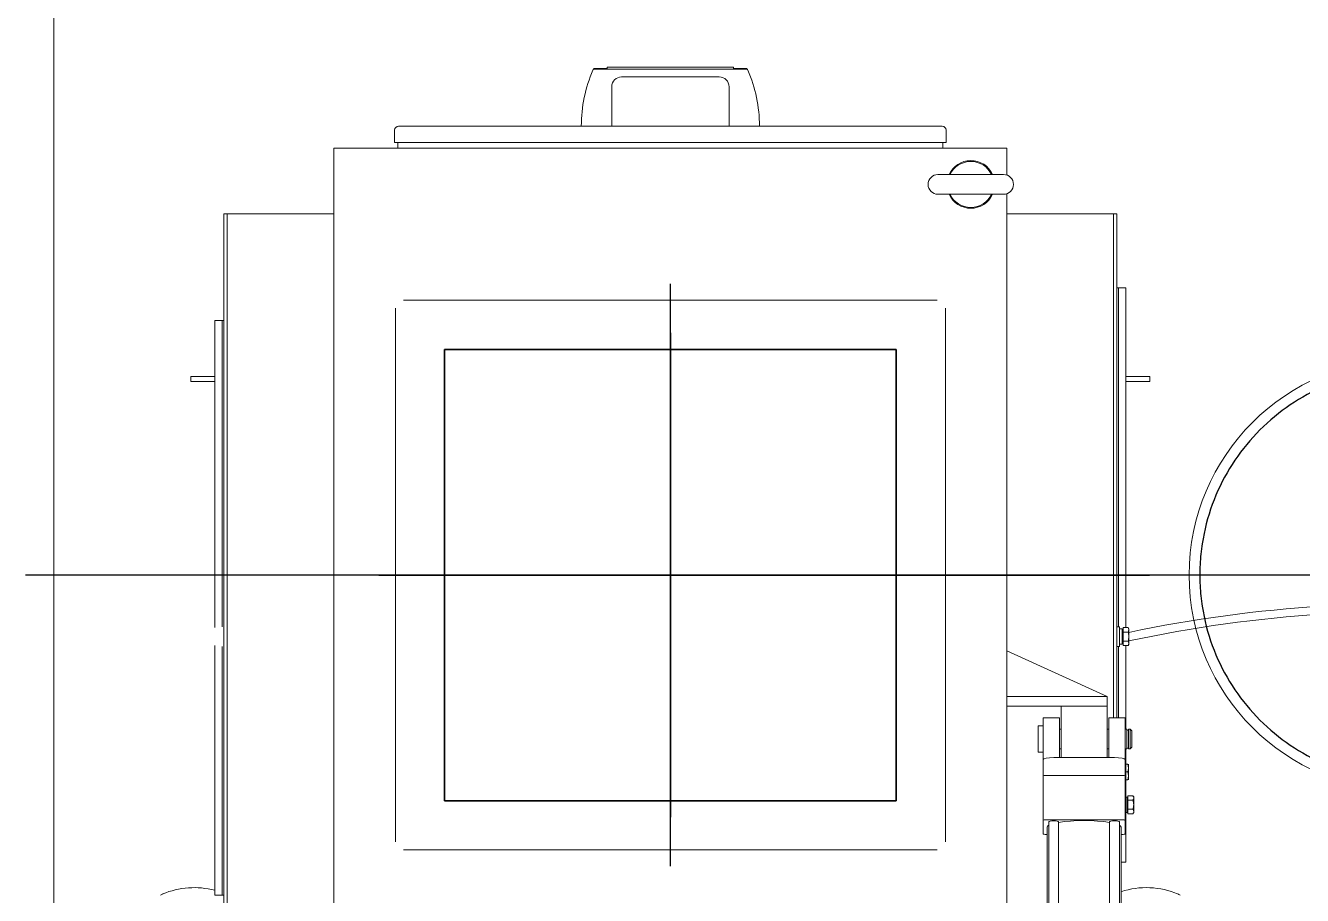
# Model space of a CAD drawing. Extents: x -681219 to -550379, y -242630 to -158199.
# Drawn here: x -669296 to -668518, y -221347 to -220817 of the extents above; entities that cross this region are included whole.
import ezdxf
from ezdxf.lldxf.tags import DXFTag

# ---------------------------------------------------------------- set-up
doc = ezdxf.new("R2010")
doc.units = 0
doc.header["$LTSCALE"] = 1000
doc.linetypes.add('DASHED2', pattern=[9.525, 6.35, -3.175])
doc.layers.get('0').update_dxf_attribs({"linetype": 'CONTINUOUS'})
doc.layers.add('buyer', color=6, linetype='CONTINUOUS', lineweight=0)
doc.layers.add('center', color=253, linetype='CENTER2')
doc.layers.add('interface', color=251, linetype='DASHED2')
tags = doc.linetypes.add('CENTER2', pattern=[28.575, 19.05, -3.175, 3.175, -3.175]).pattern_tags.tags
tags[10:11] = [DXFTag(74, 4), DXFTag(75, 0), DXFTag(340, '0'), DXFTag(46, 0.0), DXFTag(50, 0.0), DXFTag(44, 0.0), DXFTag(45, 0.0)]
tags[8:9] = [DXFTag(74, 4), DXFTag(75, 0), DXFTag(340, '0'), DXFTag(46, 0.0), DXFTag(50, 0.0), DXFTag(44, 0.0), DXFTag(45, 0.0)]
tags[6:7] = [DXFTag(74, 4), DXFTag(75, 0), DXFTag(340, '0'), DXFTag(46, 0.0), DXFTag(50, 0.0), DXFTag(44, 0.0), DXFTag(45, 0.0)]
tags[4:5] = [DXFTag(74, 4), DXFTag(75, 0), DXFTag(340, '0'), DXFTag(46, 0.0), DXFTag(50, 0.0), DXFTag(44, 0.0), DXFTag(45, 0.0)]

# ---------------------------------------------------------------- blocks, each defined once
blk = doc.blocks.new('9001010002801XY_A_LD-PSC-Ⅲ_B_V_1', base_point=(1910.02, 1482.93))
at = {"color": 0, "linetype": 'ByBlock', "lineweight": -2}
blk.add_line((1407.02, 2305.93), (2413.02, 2305.93), dxfattribs=at)
blk.add_circle((1910.02, 1482.93), 131.5, dxfattribs=at)
at = {"layer": 'center', "ltscale": 11.787254}
blk.add_line((1910.02, 639.07), (1910.02, 2323.18), dxfattribs=at)
at = {"layer": 'center', "ltscale": 1.192057}
blk.add_line((1762.52, 1930.43), (2057.52, 1930.43), dxfattribs=at)
at = {"layer": 'interface', "ltscale": 2.722021}
blk.add_lwpolyline([(1772.52, 2067.93), (2047.52, 2067.93), (2047.52, 1792.93), (1772.52, 1792.93)], close=True, dxfattribs=at)
blk.add_circle((1910.02, 1482.93), 125, dxfattribs=at)
blk = doc.blocks.new('*U117')
at = {"color": 0, "linetype": 'ByBlock', "lineweight": -2}
for p, q in [((-243.06, -535), (-243.06, 205)), ((-653.06, 177.34), (-653.06, -875)), ((-243.06, -847.34), (-243.06, -231.5)), ((-720.06, -832), (-720.06, -348)), ((-718.06, -832), (-718.06, -348)), ((-218.56, -461.37), (-218.56, -354.64)), ((-217.56, -464.67), (-217.56, -354.65)), ((-211.56, -354.65), (-211.56, -464.67)), ((-180.56, -464.67), (-180.56, -354.65)), ((-174.56, -354.65), (-174.56, -464.67)), ((-173.56, -354.64), (-173.56, -461.37)), ((-725.56, -420), (-723.56, -420)), ((-725.56, -420), (-725.56, -571.97)), ((-723.56, -420), (-722.06, -420)), ((-722.06, -420), (-721.06, -420)), ((-720.06, -420), (-721.06, -420)), ((-721.06, -571.5), (-721.06, -420)), ((-172.56, -440), (-173.56, -440)), ((-170.56, -440), (-172.56, -440)), ((-170.56, -509), (-170.56, -440)), ((-285.56, -447.5), (-610.56, -447.5)), ((-615.56, -452.5), (-615.56, -777.5)), ((-280.56, -777.5), (-280.56, -452.5)), ((-221.06, -457.27), (-221.06, -465.48)), ((-218.56, -456.91), (-219.06, -456.91)), ((-173.06, -456.91), (-173.56, -456.91)), ((-171.06, -465.48), (-171.06, -457.27)), ((-221.06, -492.54), (-221.06, -465.48)), ((-219.06, -465.83), (-173.06, -465.83)), ((-171.06, -492.54), (-171.06, -465.48)), ((-170.56, -470.35), (-169.86, -470.35)), ((-169.86, -470.35), (-169.86, -479.44)), ((-169.86, -470.55), (-169.36, -470.55)), ((-169.36, -472.24), (-169.36, -469.47)), ((-169.36, -469.47), (-166.29, -469.47)), ((-169.36, -472.24), (-166.29, -472.24)), ((-169.36, -477.76), (-169.36, -472.24)), ((-166.29, -469.47), (-165.86, -470.22)), ((-165.86, -475), (-165.86, -470.22)), ((-585.56, -477.5), (-585.56, -752.5)), ((-310.56, -477.5), (-585.56, -477.5)), ((-585.56, -477.5), (-310.56, -477.5)), ((-310.56, -752.5), (-310.56, -477.5)), ((-169.86, -479.65), (-170.09, -479.65)), ((-169.86, -479.64), (-169.86, -479.44)), ((-169.36, -479.45), (-169.86, -479.45)), ((-169.36, -480.53), (-169.36, -477.76)), ((-169.36, -477.76), (-166.29, -477.76)), ((-169.36, -480.53), (-166.29, -480.53)), ((-165.86, -479.78), (-166.29, -480.53)), ((-165.86, -475), (-165.86, -479.78)), ((-221.06, -492.54), (-221.06, -502.56)), ((-219.06, -492.89), (-173.06, -492.89)), ((-214.56, -492.89), (-177.56, -492.89)), ((-171.06, -502.56), (-171.06, -492.54)), ((-170.56, -490.22), (-169.49, -490.22)), ((-170.56, -495), (-169.49, -495)), ((-169.06, -499.78), (-169.06, -490.22)), ((-221.06, -517.32), (-221.06, -502.56)), ((-214.56, -503.72), (-177.56, -503.72)), ((-211.06, -517.32), (-211.06, -503.72)), ((-210.06, -503.72), (-210.06, -513.29)), ((-182.06, -503.72), (-182.06, -513.29)), ((-181.06, -503.72), (-181.06, -517.32)), ((-171.06, -502.56), (-171.06, -517.32)), ((-170.56, -499.78), (-169.49, -499.78)), ((-224.06, -523), (-224.06, -507)), ((-224.06, -507), (-221.06, -507)), ((-211.06, -509), (-210.06, -509)), ((-210.06, -535), (-210.06, -513.29)), ((-182.06, -509), (-181.06, -509)), ((-182.06, -535), (-182.06, -513.29)), ((-171.06, -509), (-170.06, -509)), ((-170.06, -509), (-170.06, -521)), ((-170.06, -509.5), (-168.96, -509.5)), ((-168.96, -509), (-168.96, -521)), ((-168.96, -509), (-168.06, -509)), ((-168.06, -521), (-168.06, -509)), ((-168.06, -509), (-167.06, -510)), ((-167.06, -510), (-167.06, -520)), ((-221.06, -517.32), (-221.06, -528)), ((-211.06, -517.32), (-211.06, -528)), ((-210.06, -521), (-211.06, -521)), ((-181.06, -521), (-182.06, -521)), ((-181.06, -528), (-181.06, -517.32)), ((-171.06, -528), (-171.06, -517.32)), ((-170.06, -521), (-171.06, -521)), ((-170.56, -571.97), (-170.56, -521)), ((-168.96, -520.5), (-170.06, -520.5)), ((-168.06, -521), (-168.96, -521)), ((-167.06, -520), (-168.06, -521)), ((-221.06, -523), (-224.06, -523)), ((-211.06, -528), (-221.06, -528)), ((-171.06, -528), (-181.06, -528)), ((-178.06, -528), (-178.06, -832)), ((-176.06, -528), (-176.06, -832)), ((-175.06, -528), (-175.06, -571.5)), ((-243.06, -535), (-186.32, -535)), ((-186.32, -535), (-182.06, -535)), ((-182.06, -535), (-182.06, -541)), ((-243.06, -541), (-186.32, -541)), ((-243.06, -568.73), (-182.06, -541)), ((-186.32, -541), (-182.06, -541)), ((-176.06, -571.5), (-174.46, -571.5)), ((-174.46, -583.5), (-174.46, -571.5)), ((-174.46, -572.85), (-172.86, -572.85)), ((-172.86, -572.85), (-172.86, -581.94)), ((-172.86, -573.05), (-172.36, -573.05)), ((-172.36, -574.74), (-172.36, -571.97)), ((-172.36, -571.97), (-169.29, -571.97)), ((-172.36, -580.26), (-172.36, -574.74)), ((-172.36, -574.74), (-169.29, -574.74)), ((-169.29, -571.97), (-168.86, -572.72)), ((-168.86, -577.5), (-168.86, -572.72)), ((-725.56, -583.03), (-725.56, -770)), ((-172.86, -582.15), (-173.09, -582.15)), ((-172.86, -582.14), (-172.86, -581.94)), ((-172.36, -581.95), (-172.86, -581.95)), ((-172.36, -583.03), (-172.36, -580.26)), ((-172.36, -580.26), (-169.29, -580.26)), ((-172.36, -583.03), (-169.29, -583.03)), ((-170.56, -790), (-170.56, -583.03)), ((-168.86, -582.28), (-169.29, -583.03)), ((-168.86, -577.5), (-168.86, -582.28)), ((-721.06, -770), (-721.06, -583.5)), ((-174.46, -583.5), (-176.06, -583.5)), ((-175.06, -583.5), (-175.06, -790)), ((-730.06, -733), (-740.06, -733)), ((-740.06, -733), (-740.06, -736)), ((-740.06, -736), (-730.06, -736)), ((-730.06, -733), (-726.06, -733)), ((-730.06, -736), (-726.06, -736)), ((-170.06, -733), (-166.06, -733)), ((-170.06, -736), (-166.06, -736)), ((-156.06, -733), (-166.06, -733)), ((-166.06, -736), (-156.06, -736)), ((-156.06, -736), (-156.06, -733)), ((-585.56, -752.5), (-310.56, -752.5)), ((-725.56, -770), (-723.56, -770)), ((-723.56, -770), (-722.06, -770)), ((-722.06, -770), (-721.06, -770)), ((-720.06, -770), (-721.06, -770)), ((-610.56, -782.5), (-285.56, -782.5)), ((-176.06, -790), (-175.06, -790)), ((-174.06, -790), (-175.06, -790)), ((-172.56, -790), (-174.06, -790)), ((-170.56, -790), (-172.56, -790)), ((-720.06, -832), (-720.06, -835)), ((-718.06, -835), (-718.06, -832)), ((-178.06, -832), (-178.06, -835)), ((-176.06, -835), (-176.06, -832)), ((-720.06, -835), (-718.06, -835)), ((-718.06, -835), (-718.06, -834.83)), ((-712.06, -835), (-718.06, -835)), ((-653.06, -835), (-712.06, -835)), ((-243.06, -835), (-184.06, -835)), ((-184.06, -835), (-178.06, -835)), ((-178.06, -834.83), (-178.06, -835)), ((-178.06, -835), (-176.06, -835)), ((-285.06, -847), (-245.06, -847)), ((-245.06, -859), (-285.06, -859)), ((-243.06, -875), (-243.06, -858.66)), ((-653.06, -875), (-645.06, -875)), ((-645.06, -875), (-251.06, -875)), ((-616.06, -878.5), (-614.56, -878.5)), ((-616.06, -878.5), (-616.06, -886)), ((-614.56, -878.5), (-281.56, -878.5)), ((-614.06, -875), (-614.06, -878.5)), ((-282.06, -875), (-282.06, -878.5)), ((-280.06, -878.5), (-281.56, -878.5)), ((-280.06, -886), (-280.06, -878.5)), ((-251.06, -875), (-243.06, -875)), ((-613.56, -888.5), (-282.56, -888.5)), ((-483.81, -888.5), (-483.81, -912.5)), ((-412.31, -912.5), (-412.31, -888.5)), ((-401.22, -923.22), (-494.9, -923.22)), ((-494.9, -923.22), (-494.5, -923.69)), ((-494.5, -923.69), (-486.59, -923.69)), ((-486.59, -923.69), (-486.59, -924.5)), ((-409.54, -924.5), (-486.59, -924.5)), ((-477.81, -918.5), (-418.31, -918.5)), ((-409.54, -923.69), (-401.62, -923.69)), ((-409.54, -923.69), (-409.54, -924.5)), ((-401.62, -923.69), (-401.22, -923.22))]:
    blk.add_line(p, q, dxfattribs=at)
for centre, radius, start, end in [((-738.06, -374.5), 50, 247.35605, 284.47751), ((-158.06, -374.5), 50, 251.94077, 292.72807), ((-168.33, -470.86), 2.47, 325.93893, 34.06398), ((-171.23, -475), 4.65, 278.23064, 287.07935), ((-170.09, -475), 4.65, 264.25234, 272.88837), ((-168.33, -479.14), 2.47, 325.9363, 34.06079), ((-176.02, -492.61), 6.95, 339.87249, 20.12583), ((-176.02, -497.39), 6.95, 339.87406, 20.12762), ((-171.33, -573.36), 2.47, 325.93893, 34.06398), ((-174.23, -577.5), 4.65, 267.11163, 287.07935), ((-173.09, -577.5), 4.65, 263.0125, 272.88837), ((-171.33, -581.64), 2.47, 325.9363, 34.06079), ((-726.06, -730), 3, 270, 279.59407), ((-726.06, -730), 6, 270, 274.78019), ((-170.06, -730), 3, 260.40593, 270), ((-170.06, -730), 6, 265.21981, 270), ((-265.06, -853), 14.55, 24.35387, 155.64613), ((-265.06, -853), 14, 25.32381, 154.67619), ((-285.06, -853), 6, 90, 270), ((-245.06, -853), 6, 270, 90), ((-265.06, -853), 14.55, 204.35387, 335.37304), ((-265.06, -853), 14, 205.32381, 334.67619), ((-613.56, -886), 2.5, 180, 270), ((-282.56, -886), 2.5, 270, 0), ((-416.56, -888.5), 85.75, 180, 203.50265), ((-479.56, -888.5), 85.75, 336.49735, 0), ((-477.81, -912.5), 6, 180, 270), ((-418.31, -912.5), 6, 270, 0), ((-492.45, -921.5), 3, 203.50265, 215.07422), ((-492.45, -921.5), 3, 215.07422, 226.84825), ((-403.68, -921.5), 3, 313.15175, 324.92578), ((-403.68, -921.5), 3, 324.92578, 336.49735)]:
    blk.add_arc(centre, radius, start, end, dxfattribs=at)
at = {"color": 0, "linetype": 'ByBlock', "lineweight": -2, "extrusion": (0, 0, -1)}
for centre, major_axis, ratio, start_param, end_param in [((-219.06, -457.27), (2, 0), 0.178389, 3.141593, 4.712389), ((-173.06, -457.27), (2, 0), 0.178389, 4.712389, 6.283185), ((-219.06, -465.48), (-2, 0), 0.178389, 4.712389, 6.283185), ((-196.06, -461.37), (22.5, 0), 0.178389, 2.842335, 3.141593), ((-214.56, -464.67), (-3, 0), 0.178389, 3.141593, 6.283185), ((-196.06, -461.37), (22.5, 0), 0.178389, 0.810841, 2.330751), ((-177.56, -464.67), (-3, 0), 0.178389, 3.141593, 6.283185), ((-196.06, -461.37), (22.5, 0), 0.178389, 0, 0.299258), ((-173.06, -465.48), (-2, 0), 0.178389, 3.141593, 4.712389), ((-219.06, -492.54), (-2, 0), 0.178389, 4.712389, 6.283185), ((-173.06, -492.54), (-2, 0), 0.178389, 3.141593, 4.712389), ((-214.56, -502.56), (-6.5, 0), 0.178389, 4.712389, 6.283185), ((-177.56, -502.56), (-6.5, 0), 0.178389, 3.141593, 4.712389), ((-0.56, 206.35), (800, 0), 0.998815, 1.633337, 1.782755), ((-0.56, 186.41), (800, 0), 0.979975, 1.633337, 1.782755)]:
    blk.add_ellipse(centre, major_axis=major_axis, ratio=ratio, start_param=start_param, end_param=end_param, dxfattribs=at)
at = {"color": 0, "linetype": 'ByBlock', "lineweight": -2}
for points in [[(-757.08, -420.74), (-757.56, -420.54), (-758.08, -420.28), (-758.63, -419.96)], [(-137.49, -419.96), (-138.04, -420.28), (-138.55, -420.53), (-139.03, -420.74)]]:
    blk.add_open_spline(points, degree=3, dxfattribs=at)
for points in [[(-166.29, -472.24), (-166.16, -472.69), (-166.05, -473.15), (-165.9, -474.07), (-165.86, -474.53), (-165.86, -475)], [(-165.86, -475), (-165.86, -475.47), (-165.9, -475.94), (-166.05, -476.86), (-166.16, -477.32), (-166.29, -477.76)], [(-169.29, -574.74), (-169.16, -575.18), (-169.05, -575.64), (-168.9, -576.56), (-168.86, -577.03), (-168.86, -577.5)], [(-168.86, -577.5), (-168.86, -577.97), (-168.9, -578.43), (-169.05, -579.35), (-169.16, -579.81), (-169.29, -580.26)]]:
    blk.add_open_spline(points, degree=3, knots=[0, 0, 0, 0, 0.5, 0.5, 1, 1, 1, 1], dxfattribs=at)
at = {"layer": 'center', "ltscale": 4.263858}
for p, q in [((-448.06, -437.5), (-448.06, -792.5)), ((-625.56, -615), (-156.29, -615))]:
    blk.add_line(p, q, dxfattribs=at)
at = {"layer": 'interface', "ltscale": 2.722021}
blk.add_lwpolyline([(-585.56, -752.5), (-310.56, -752.5), (-310.56, -477.5), (-585.56, -477.5)], close=True, dxfattribs=at)
at = {"rotation": 90.00000000000001}
blk.add_blockref('9001010002801XY_A_LD-PSC-Ⅲ_B_V_1', (-0.56, -615), dxfattribs=at)

msp = doc.modelspace()

# ---------------------------------------------------------------- block references
at = {"layer": 'buyer', "color": 6, "xscale": -1, "rotation": 180}
msp.add_blockref('*U117', (-668455.1907, -221767.0565), dxfattribs=at)

doc.saveas('drawing.dxf')
